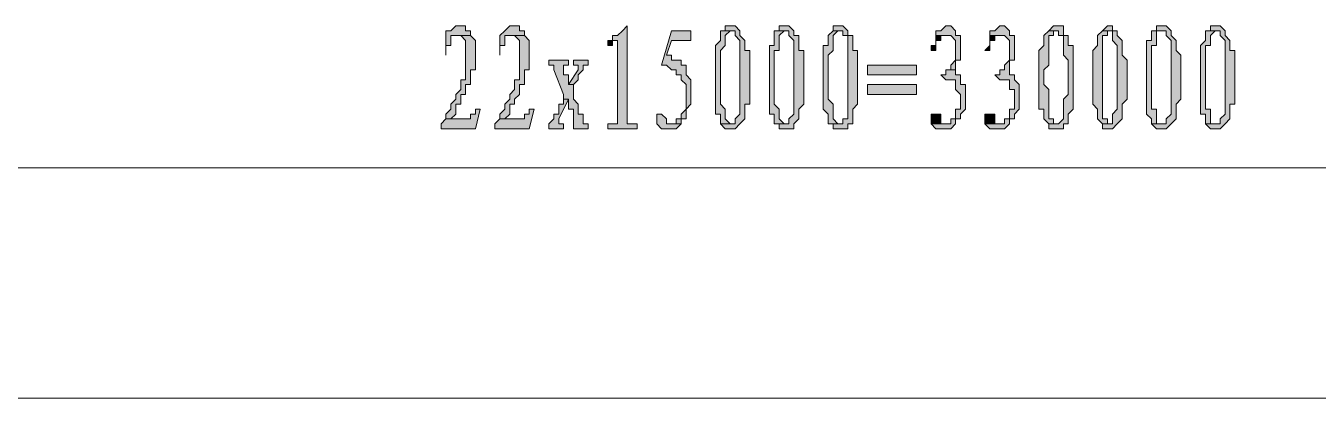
# Model space of a CAD drawing. Header units: millimetres. Extents: x 6 to 291, y 4 to 206.
# Drawn here: x 189.92 to 201.08, y 182.08 to 185.29 of the extents above; entities that cross this region are included whole.
import ezdxf

# ---------------------------------------------------------------- set-up
doc = ezdxf.new("R2010")
doc.units = ezdxf.units.MM
doc.layers.add('C00-00-00', color=7, linetype='Continuous')

msp = doc.modelspace()

# ---------------------------------------------------------------- hatches: boundary and pattern name
at = {"layer": 'C00-00-00'}
h = msp.add_hatch(color=256, dxfattribs=at)
h.dxf.hatch_style = 2
h.paths.add_polyline_path([(193.675, 185.293002), (193.632667, 185.293002), (193.590333, 185.250669), (193.548, 185.250669), (193.548, 185.208335), (193.548, 185.166002), (193.548, 185.039002), (193.548, 185.123669), (193.590333, 185.123669), (193.590333, 185.166002), (193.590333, 185.208335), (193.632667, 185.208335), (193.759667, 185.208335), (193.759667, 185.250669), (193.717333, 185.250669), (193.717333, 185.293002)])
h = msp.add_hatch(color=256, dxfattribs=at)
h.dxf.hatch_style = 2
h.paths.add_polyline_path([(194.140669, 185.293002), (194.098336, 185.293002), (194.056003, 185.250669), (194.013669, 185.208335), (194.013669, 185.166002), (194.013669, 185.039002), (194.013669, 185.123669), (194.056003, 185.123669), (194.056003, 185.166002), (194.056003, 185.208335), (194.098336, 185.208335), (194.225336, 185.208335), (194.225336, 185.250669), (194.183003, 185.250669), (194.183003, 185.293002)])
h = msp.add_hatch(color=256, dxfattribs=at)
h.dxf.hatch_style = 2
h.paths.add_polyline_path([(195.114334, 185.293002), (195.072001, 185.250669), (195.029667, 185.208335), (194.987334, 185.208335), (194.987334, 185.166002), (194.945001, 185.166002), (195.029667, 185.166002), (195.029667, 185.123669), (195.029667, 184.488669), (195.029667, 184.446335), (194.987334, 184.446335), (194.945001, 184.446335), (194.945001, 184.404002), (195.199001, 184.404002), (195.199001, 184.446335), (195.156667, 184.446335), (195.114334, 184.446335), (195.114334, 184.488669)])
h = msp.add_hatch(color=256, dxfattribs=at)
h.dxf.hatch_style = 2
h.paths.add_polyline_path([(195.664672, 185.25067), (195.495339, 185.25067), (195.410672, 184.954336), (195.453005, 184.954336), (195.495339, 184.912003), (195.537672, 184.912003), (195.537672, 184.86967), (195.580005, 184.86967), (195.580005, 184.827336), (195.622339, 184.785003), (195.622339, 184.573336), (195.580005, 184.531003), (195.580005, 184.48867), (195.537672, 184.48867), (195.537672, 184.446336), (195.453005, 184.446336), (195.580005, 184.446336), (195.580005, 184.48867), (195.622339, 184.48867), (195.622339, 184.531003), (195.622339, 184.573336), (195.664672, 184.61567), (195.664672, 184.827336), (195.622339, 184.86967), (195.622339, 184.912003), (195.622339, 184.954336), (195.580005, 184.954336), (195.580005, 184.99667), (195.537672, 184.99667), (195.495339, 184.99667), (195.495339, 185.039003), (195.453005, 185.039003), (195.495339, 185.166003), (195.664672, 185.166003)])
h = msp.add_hatch(color=256, dxfattribs=at)
h.dxf.hatch_style = 2
h.paths.add_polyline_path([(195.961004, 185.25067), (195.918671, 185.25067), (195.918671, 185.208336), (195.918671, 185.166003), (195.876337, 185.12367), (195.876337, 185.081336), (195.876337, 185.039003), (195.876337, 184.61567), (195.876337, 184.531003), (195.918671, 184.531003), (195.918671, 184.48867), (195.918671, 184.446336), (196.003337, 184.446336), (195.961004, 184.48867), (195.961004, 184.531003), (195.961004, 184.573336), (195.918671, 184.61567), (195.918671, 185.081336), (195.961004, 185.12367), (195.961004, 185.166003), (195.961004, 185.208336), (196.003337, 185.25067)])
h = msp.add_hatch(color=256, dxfattribs=at)
h.dxf.hatch_style = 2
h.paths.add_polyline_path([(196.00333, 185.293002), (195.960997, 185.293002), (195.960997, 185.250669), (196.00333, 185.250669), (196.045663, 185.250669), (196.045663, 185.208335), (196.087997, 185.166002), (196.087997, 185.123669), (196.087997, 185.081335), (196.087997, 184.869669), (196.087997, 184.827335), (196.087997, 184.615669), (196.087997, 184.573335), (196.087997, 184.531002), (196.045663, 184.488669), (196.045663, 184.446335), (196.00333, 184.446335), (195.918663, 184.446335), (195.960997, 184.404002), (196.045663, 184.404002), (196.087997, 184.446335), (196.13033, 184.488669), (196.13033, 184.531002), (196.13033, 184.615669), (196.172663, 184.615669), (196.172663, 185.081335), (196.13033, 185.081335), (196.13033, 185.123669), (196.13033, 185.166002), (196.087997, 185.208335), (196.087997, 185.250669), (196.045663, 185.293002)])
h = msp.add_hatch(color=256, dxfattribs=at)
h.dxf.hatch_style = 2
h.paths.add_polyline_path([(196.426673, 185.25067), (196.38434, 185.25067), (196.38434, 185.208336), (196.38434, 185.166003), (196.38434, 185.12367), (196.342006, 185.12367), (196.342006, 185.081336), (196.342006, 185.039003), (196.342006, 184.658003), (196.342006, 184.61567), (196.342006, 184.531003), (196.38434, 184.531003), (196.38434, 184.48867), (196.38434, 184.446336), (196.426673, 184.446336), (196.469006, 184.446336), (196.426673, 184.48867), (196.426673, 184.531003), (196.426673, 184.573336), (196.38434, 184.61567), (196.38434, 185.081336), (196.426673, 185.081336), (196.426673, 185.166003), (196.426673, 185.208336), (196.469006, 185.25067)])
h = msp.add_hatch(color=256, dxfattribs=at)
h.dxf.hatch_style = 2
h.paths.add_polyline_path([(196.468999, 185.293002), (196.426666, 185.293002), (196.426666, 185.250669), (196.468999, 185.250669), (196.511333, 185.250669), (196.511333, 185.208335), (196.553666, 185.166002), (196.553666, 185.123669), (196.553666, 185.081335), (196.553666, 184.869669), (196.553666, 184.827335), (196.553666, 184.573335), (196.553666, 184.531002), (196.511333, 184.488669), (196.511333, 184.446335), (196.468999, 184.446335), (196.426666, 184.446335), (196.426666, 184.404002), (196.468999, 184.404002), (196.511333, 184.404002), (196.553666, 184.404002), (196.553666, 184.446335), (196.595999, 184.488669), (196.595999, 184.531002), (196.595999, 184.573335), (196.638333, 184.615669), (196.638333, 184.785002), (196.638333, 184.827335), (196.638333, 184.869669), (196.638333, 184.912002), (196.638333, 185.081335), (196.595999, 185.081335), (196.595999, 185.123669), (196.595999, 185.166002), (196.595999, 185.208335), (196.553666, 185.208335), (196.553666, 185.250669), (196.511333, 185.293002)])
h = msp.add_hatch(color=256, dxfattribs=at)
h.dxf.hatch_style = 2
h.paths.add_polyline_path([(196.892326, 185.25067), (196.849993, 185.208336), (196.849993, 185.166003), (196.849993, 185.12367), (196.80766, 185.12367), (196.80766, 185.039003), (196.80766, 184.658003), (196.80766, 184.61567), (196.80766, 184.573336), (196.849993, 184.531003), (196.849993, 184.48867), (196.849993, 184.446336), (196.892326, 184.446336), (196.93466, 184.446336), (196.892326, 184.48867), (196.892326, 184.531003), (196.892326, 184.61567), (196.849993, 184.658003), (196.849993, 185.039003), (196.892326, 185.081336), (196.892326, 185.166003), (196.892326, 185.208336), (196.93466, 185.25067)])
h = msp.add_hatch(color=256, dxfattribs=at)
h.dxf.hatch_style = 2
h.paths.add_polyline_path([(196.934669, 185.293002), (196.892335, 185.293002), (196.892335, 185.250669), (196.934669, 185.250669), (196.977002, 185.250669), (196.977002, 185.208335), (197.019335, 185.208335), (197.019335, 185.123669), (197.019335, 184.869669), (197.019335, 184.827335), (197.019335, 184.573335), (197.019335, 184.488669), (196.977002, 184.488669), (196.977002, 184.446335), (196.934669, 184.446335), (196.892335, 184.446335), (196.892335, 184.404002), (196.934669, 184.404002), (196.977002, 184.404002), (197.019335, 184.404002), (197.019335, 184.446335), (197.061669, 184.446335), (197.061669, 184.488669), (197.061669, 184.531002), (197.061669, 184.573335), (197.104002, 184.615669), (197.104002, 184.742669), (197.104002, 184.912002), (197.104002, 185.081335), (197.061669, 185.081335), (197.061669, 185.166002), (197.061669, 185.208335), (197.019335, 185.208335), (197.019335, 185.250669), (196.977002, 185.293002)])
h = msp.add_hatch(color=256, dxfattribs=at)
h.dxf.hatch_style = 2
h.paths.add_polyline_path([(197.866007, 185.293002), (197.823674, 185.250669), (197.78134, 185.250669), (197.78134, 185.208335), (197.866007, 185.208335), (197.90834, 185.208335), (197.950674, 185.166002), (197.950674, 185.081335), (197.950674, 185.039002), (197.950674, 184.996669), (197.90834, 184.954335), (197.90834, 184.912002), (197.866007, 184.912002), (197.866007, 184.869669), (197.823674, 184.869669), (197.866007, 184.827335), (197.90834, 184.827335), (197.950674, 184.827335), (197.950674, 184.785002), (197.950674, 184.742669), (197.993007, 184.700335), (197.993007, 184.573335), (197.950674, 184.573335), (197.950674, 184.531002), (197.950674, 184.488669), (197.90834, 184.488669), (197.90834, 184.446335), (197.823674, 184.446335), (197.739007, 184.446335), (197.78134, 184.404002), (197.866007, 184.404002), (197.90834, 184.404002), (197.950674, 184.446335), (197.950674, 184.488669), (197.993007, 184.488669), (197.993007, 184.531002), (198.03534, 184.573335), (198.03534, 184.785002), (197.993007, 184.785002), (197.993007, 184.827335), (197.993007, 184.869669), (197.950674, 184.869669), (197.950674, 184.912002), (197.90834, 184.912002), (197.950674, 184.912002), (197.950674, 184.954335), (197.950674, 184.996669), (197.993007, 184.996669), (197.993007, 185.039002), (197.993007, 185.081335), (197.993007, 185.166002), (197.993007, 185.208335), (197.950674, 185.208335), (197.950674, 185.250669), (197.90834, 185.293002)])
h = msp.add_hatch(color=256, dxfattribs=at)
h.dxf.hatch_style = 2
h.paths.add_polyline_path([(198.33166, 185.293002), (198.289327, 185.250669), (198.246994, 185.250669), (198.246994, 185.208335), (198.33166, 185.208335), (198.373994, 185.208335), (198.416327, 185.166002), (198.416327, 185.123669), (198.416327, 185.081335), (198.416327, 185.039002), (198.416327, 184.996669), (198.373994, 184.954335), (198.373994, 184.912002), (198.33166, 184.912002), (198.33166, 184.869669), (198.289327, 184.869669), (198.33166, 184.827335), (198.373994, 184.827335), (198.416327, 184.827335), (198.416327, 184.785002), (198.416327, 184.742669), (198.45866, 184.742669), (198.45866, 184.573335), (198.416327, 184.573335), (198.416327, 184.531002), (198.416327, 184.488669), (198.373994, 184.488669), (198.373994, 184.446335), (198.289327, 184.446335), (198.20466, 184.446335), (198.246994, 184.404002), (198.33166, 184.404002), (198.373994, 184.404002), (198.416327, 184.446335), (198.416327, 184.488669), (198.45866, 184.488669), (198.45866, 184.531002), (198.500994, 184.573335), (198.500994, 184.785002), (198.45866, 184.827335), (198.45866, 184.869669), (198.416327, 184.869669), (198.416327, 184.912002), (198.416327, 184.954335), (198.416327, 184.996669), (198.45866, 184.996669), (198.45866, 185.039002), (198.45866, 185.166002), (198.45866, 185.208335), (198.416327, 185.208335), (198.416327, 185.250669), (198.373994, 185.293002)])
h = msp.add_hatch(color=256, dxfattribs=at)
h.dxf.hatch_style = 2
h.paths.add_polyline_path([(198.755003, 185.25067), (198.71267, 185.208336), (198.71267, 185.166003), (198.71267, 185.12367), (198.670337, 185.081336), (198.670337, 184.954336), (198.670337, 184.74267), (198.670337, 184.61567), (198.670337, 184.573336), (198.71267, 184.573336), (198.71267, 184.531003), (198.71267, 184.48867), (198.755003, 184.446336), (198.797337, 184.446336), (198.797337, 184.48867), (198.755003, 184.48867), (198.755003, 184.531003), (198.755003, 184.573336), (198.755003, 184.74267), (198.71267, 184.785003), (198.71267, 184.912003), (198.755003, 184.954336), (198.755003, 185.12367), (198.755003, 185.166003), (198.755003, 185.208336), (198.797337, 185.208336), (198.797337, 185.25067), (198.83967, 185.25067)])
h = msp.add_hatch(color=256, dxfattribs=at)
h.dxf.hatch_style = 2
h.paths.add_polyline_path([(198.839672, 185.293002), (198.797339, 185.293002), (198.755005, 185.250669), (198.839672, 185.250669), (198.839672, 185.208335), (198.882005, 185.208335), (198.882005, 185.166002), (198.882005, 185.123669), (198.882005, 185.039002), (198.924339, 184.996669), (198.924339, 184.869669), (198.924339, 184.827335), (198.924339, 184.700335), (198.882005, 184.658002), (198.882005, 184.573335), (198.882005, 184.531002), (198.882005, 184.488669), (198.839672, 184.446335), (198.755005, 184.446335), (198.755005, 184.404002), (198.797339, 184.404002), (198.839672, 184.404002), (198.882005, 184.404002), (198.882005, 184.446335), (198.924339, 184.446335), (198.924339, 184.488669), (198.924339, 184.531002), (198.966672, 184.573335), (198.966672, 184.658002), (198.966672, 184.996669), (198.966672, 185.039002), (198.966672, 185.123669), (198.924339, 185.123669), (198.924339, 185.166002), (198.924339, 185.208335), (198.882005, 185.208335), (198.882005, 185.250669), (198.882005, 185.293002)])
h = msp.add_hatch(color=256, dxfattribs=at)
h.dxf.hatch_style = 2
h.paths.add_polyline_path([(199.220672, 185.25067), (199.178339, 185.208336), (199.178339, 185.166003), (199.178339, 185.12367), (199.136006, 185.081336), (199.136006, 184.912003), (199.136006, 184.86967), (199.136006, 184.785003), (199.136006, 184.74267), (199.136006, 184.61567), (199.178339, 184.573336), (199.178339, 184.531003), (199.178339, 184.48867), (199.220672, 184.446336), (199.263006, 184.446336), (199.263006, 184.48867), (199.220672, 184.48867), (199.220672, 184.573336), (199.220672, 185.12367), (199.220672, 185.208336), (199.263006, 185.208336), (199.263006, 185.25067)])
h = msp.add_hatch(color=256, dxfattribs=at)
h.dxf.hatch_style = 2
h.paths.add_polyline_path([(199.262999, 185.293002), (199.220665, 185.250669), (199.262999, 185.250669), (199.305332, 185.250669), (199.305332, 185.208335), (199.305332, 185.166002), (199.347665, 185.123669), (199.347665, 185.081335), (199.347665, 185.039002), (199.347665, 184.869669), (199.347665, 184.827335), (199.347665, 184.658002), (199.347665, 184.615669), (199.347665, 184.573335), (199.305332, 184.531002), (199.305332, 184.488669), (199.305332, 184.446335), (199.262999, 184.446335), (199.220665, 184.446335), (199.220665, 184.404002), (199.262999, 184.404002), (199.305332, 184.404002), (199.347665, 184.446335), (199.389999, 184.488669), (199.389999, 184.531002), (199.389999, 184.573335), (199.389999, 184.615669), (199.432332, 184.658002), (199.432332, 184.996669), (199.389999, 185.039002), (199.389999, 185.123669), (199.389999, 185.166002), (199.347665, 185.208335), (199.347665, 185.250669), (199.305332, 185.250669), (199.305332, 185.293002)])
h = msp.add_hatch(color=256, dxfattribs=at)
h.dxf.hatch_style = 2
h.paths.add_polyline_path([(199.686326, 185.25067), (199.643992, 185.25067), (199.643992, 185.208336), (199.643992, 185.166003), (199.601659, 185.166003), (199.601659, 185.081336), (199.601659, 184.61567), (199.601659, 184.573336), (199.601659, 184.531003), (199.643992, 184.48867), (199.643992, 184.446336), (199.728659, 184.446336), (199.686326, 184.446336), (199.686326, 184.48867), (199.686326, 184.573336), (199.643992, 184.573336), (199.643992, 185.12367), (199.686326, 185.12367), (199.686326, 185.208336), (199.686326, 185.25067), (199.728659, 185.25067)])
h = msp.add_hatch(color=256, dxfattribs=at)
h.dxf.hatch_style = 2
h.paths.add_polyline_path([(199.728668, 185.293002), (199.686335, 185.293002), (199.686335, 185.250669), (199.728668, 185.250669), (199.771001, 185.250669), (199.771001, 185.208335), (199.813335, 185.166002), (199.813335, 185.081335), (199.813335, 184.869669), (199.813335, 184.827335), (199.813335, 184.615669), (199.813335, 184.531002), (199.771001, 184.488669), (199.771001, 184.446335), (199.728668, 184.446335), (199.644001, 184.446335), (199.686335, 184.404002), (199.771001, 184.404002), (199.813335, 184.446335), (199.855668, 184.488669), (199.855668, 184.531002), (199.855668, 184.573335), (199.855668, 184.615669), (199.898001, 184.658002), (199.898001, 185.039002), (199.855668, 185.081335), (199.855668, 185.123669), (199.855668, 185.166002), (199.813335, 185.208335), (199.813335, 185.250669), (199.771001, 185.293002)])
h = msp.add_hatch(color=256, dxfattribs=at)
h.dxf.hatch_style = 2
h.paths.add_polyline_path([(200.151995, 185.25067), (200.109661, 185.25067), (200.109661, 185.208336), (200.109661, 185.166003), (200.067328, 185.12367), (200.067328, 185.081336), (200.067328, 184.61567), (200.067328, 184.531003), (200.109661, 184.531003), (200.109661, 184.48867), (200.109661, 184.446336), (200.194328, 184.446336), (200.151995, 184.446336), (200.151995, 184.48867), (200.151995, 184.531003), (200.151995, 184.573336), (200.109661, 184.573336), (200.109661, 185.12367), (200.151995, 185.12367), (200.151995, 185.166003), (200.151995, 185.208336), (200.194328, 185.25067)])
h = msp.add_hatch(color=256, dxfattribs=at)
h.dxf.hatch_style = 2
h.paths.add_polyline_path([(200.194337, 185.293002), (200.152004, 185.293002), (200.152004, 185.250669), (200.194337, 185.250669), (200.236671, 185.250669), (200.236671, 185.208335), (200.279004, 185.166002), (200.279004, 185.081335), (200.279004, 184.869669), (200.279004, 184.827335), (200.279004, 184.615669), (200.279004, 184.531002), (200.236671, 184.488669), (200.236671, 184.446335), (200.194337, 184.446335), (200.109671, 184.446335), (200.152004, 184.404002), (200.236671, 184.404002), (200.279004, 184.446335), (200.321337, 184.488669), (200.321337, 184.531002), (200.321337, 184.615669), (200.363671, 184.615669), (200.363671, 185.081335), (200.321337, 185.081335), (200.321337, 185.123669), (200.321337, 185.166002), (200.279004, 185.208335), (200.279004, 185.250669), (200.236671, 185.293002)])
h = msp.add_hatch(color=256, dxfattribs=at)
h.dxf.hatch_style = 2
h.paths.add_polyline_path([(193.759669, 185.208335), (193.632669, 185.208335), (193.675002, 185.208335), (193.717335, 185.166002), (193.717335, 185.123669), (193.717335, 184.912002), (193.717335, 184.827335), (193.675002, 184.827335), (193.675002, 184.785002), (193.675002, 184.742669), (193.632669, 184.700335), (193.632669, 184.658002), (193.590335, 184.615669), (193.590335, 184.573335), (193.548002, 184.531002), (193.548002, 184.488669), (193.590335, 184.488669), (193.632669, 184.531002), (193.632669, 184.573335), (193.632669, 184.615669), (193.675002, 184.615669), (193.675002, 184.658002), (193.675002, 184.700335), (193.717335, 184.700335), (193.717335, 184.742669), (193.717335, 184.785002), (193.759669, 184.785002), (193.759669, 184.827335), (193.759669, 184.869669), (193.759669, 184.912002), (193.802002, 184.912002), (193.802002, 185.166002)])
h = msp.add_hatch(color=256, dxfattribs=at)
h.dxf.hatch_style = 2
h.paths.add_polyline_path([(194.225338, 185.208335), (194.098338, 185.208335), (194.140671, 185.208335), (194.183004, 185.166002), (194.183004, 185.123669), (194.183004, 184.912002), (194.183004, 184.827335), (194.140671, 184.827335), (194.140671, 184.785002), (194.140671, 184.742669), (194.098338, 184.700335), (194.098338, 184.658002), (194.056004, 184.615669), (194.056004, 184.573335), (194.013671, 184.531002), (194.013671, 184.488669), (194.056004, 184.488669), (194.098338, 184.531002), (194.098338, 184.573335), (194.098338, 184.615669), (194.140671, 184.615669), (194.140671, 184.658002), (194.183004, 184.700335), (194.183004, 184.742669), (194.183004, 184.785002), (194.225338, 184.785002), (194.225338, 184.827335), (194.225338, 184.869669), (194.225338, 184.912002), (194.267671, 184.912002), (194.267671, 185.166002)])
h = msp.add_hatch(color=256, dxfattribs=at)
h.dxf.hatch_style = 2
h.paths.add_polyline_path([(194.944997, 185.166003), (194.944997, 185.12367), (194.98733, 185.12367), (194.98733, 185.166003), (195.029663, 185.166003)])
h = msp.add_hatch(color=256, dxfattribs=at)
h.dxf.hatch_style = 2
h.paths.add_polyline_path([(197.781339, 185.208335), (197.781339, 185.123669), (197.739005, 185.123669), (197.739005, 185.081335), (197.781339, 185.081335), (197.781339, 185.123669), (197.781339, 185.166002), (197.823672, 185.166002), (197.823672, 185.208335), (197.866005, 185.208335)])
h = msp.add_hatch(color=256, dxfattribs=at)
h.dxf.hatch_style = 2
h.paths.add_polyline_path([(198.247008, 185.208335), (198.247008, 185.123669), (198.204674, 185.081335), (198.247008, 185.081335), (198.247008, 185.123669), (198.247008, 185.166002), (198.289341, 185.166002), (198.289341, 185.208335), (198.331674, 185.208335)])
h = msp.add_hatch(color=256, dxfattribs=at)
h.dxf.hatch_style = 2
h.paths.add_polyline_path([(194.606339, 184.99667), (194.437005, 184.99667), (194.437005, 184.954336), (194.479339, 184.954336), (194.479339, 184.912003), (194.564005, 184.700336), (194.564005, 184.658003), (194.606339, 184.658003), (194.606339, 184.61567), (194.606339, 184.573336), (194.648672, 184.573336), (194.648672, 184.531003), (194.648672, 184.48867), (194.648672, 184.446336), (194.648672, 184.404003), (194.775672, 184.404003), (194.775672, 184.446336), (194.733339, 184.446336), (194.733339, 184.48867), (194.733339, 184.531003), (194.691005, 184.531003), (194.691005, 184.573336), (194.691005, 184.61567), (194.648672, 184.658003), (194.648672, 184.700336), (194.648672, 184.74267), (194.648672, 184.785003), (194.606339, 184.785003), (194.606339, 184.827336), (194.606339, 184.86967), (194.564005, 184.86967), (194.564005, 184.912003), (194.564005, 184.954336), (194.606339, 184.954336)])
h = msp.add_hatch(color=256, dxfattribs=at)
h.dxf.hatch_style = 2
h.paths.add_polyline_path([(194.77566, 184.99667), (194.64866, 184.99667), (194.64866, 184.954336), (194.690993, 184.954336), (194.690993, 184.912003), (194.606326, 184.785003), (194.64866, 184.785003), (194.690993, 184.827336), (194.690993, 184.86967), (194.733326, 184.912003), (194.733326, 184.954336), (194.77566, 184.954336)])
h = msp.add_hatch(color=256, dxfattribs=at)
h.dxf.hatch_style = 2
h.paths.add_polyline_path([(197.612001, 184.869669), (197.612001, 184.954336), (197.188674, 184.954336), (197.188674, 184.869669)])
h = msp.add_hatch(color=256, dxfattribs=at)
h.dxf.hatch_style = 2
h.paths.add_polyline_path([(197.612001, 184.700336), (197.612001, 184.785002), (197.188674, 184.785002), (197.188674, 184.700336)])
h = msp.add_hatch(color=256, dxfattribs=at)
h.dxf.hatch_style = 2
h.paths.add_polyline_path([(193.844337, 184.573335), (193.802004, 184.573335), (193.802004, 184.531001), (193.759671, 184.531001), (193.759671, 184.488668), (193.590337, 184.488668), (193.548004, 184.488668), (193.505671, 184.446335), (193.505671, 184.404001), (193.802004, 184.404001)])
h = msp.add_hatch(color=256, dxfattribs=at)
h.dxf.hatch_style = 2
h.paths.add_polyline_path([(194.310006, 184.573335), (194.267673, 184.573335), (194.267673, 184.531001), (194.22534, 184.531001), (194.22534, 184.488668), (194.056006, 184.488668), (194.013673, 184.488668), (193.97134, 184.446335), (193.97134, 184.404001), (194.267673, 184.404001)])
h = msp.add_hatch(color=256, dxfattribs=at)
h.dxf.hatch_style = 2
h.paths.add_polyline_path([(194.563996, 184.658004), (194.563996, 184.61567), (194.521663, 184.61567), (194.521663, 184.573337), (194.521663, 184.531004), (194.479329, 184.531004), (194.479329, 184.48867), (194.436996, 184.446337), (194.436996, 184.404004), (194.563996, 184.404004), (194.563996, 184.446337), (194.521663, 184.446337), (194.521663, 184.48867), (194.606329, 184.658004)])
h = msp.add_hatch(color=256, dxfattribs=at)
h.dxf.hatch_style = 2
h.paths.add_polyline_path([(195.410666, 184.531002), (195.368333, 184.531002), (195.368333, 184.488669), (195.368333, 184.446336), (195.410666, 184.404002), (195.495333, 184.404002), (195.537666, 184.404002), (195.579999, 184.446336), (195.452999, 184.446336), (195.452999, 184.488669)])
h = msp.add_hatch(color=256, dxfattribs=at)
h.dxf.hatch_style = 2
h.paths.add_polyline_path([(197.781339, 184.531002), (197.739005, 184.531002), (197.739005, 184.488669), (197.739005, 184.446336), (197.823672, 184.446336), (197.823672, 184.488669), (197.823672, 184.531002)])
h = msp.add_hatch(color=256, dxfattribs=at)
h.dxf.hatch_style = 2
h.paths.add_polyline_path([(198.247008, 184.531002), (198.204674, 184.531002), (198.204674, 184.446336), (198.289341, 184.446336), (198.289341, 184.488669), (198.289341, 184.531002)])

# ---------------------------------------------------------------- linework, layer by layer
at = {"layer": 'C00-00-00', "lineweight": 13}
for points in [[(193.675, 185.293002), (193.632667, 185.293002), (193.590333, 185.250669), (193.548, 185.250669), (193.548, 185.208335), (193.548, 185.166002), (193.548, 185.039002), (193.548, 185.123669), (193.590333, 185.123669), (193.590333, 185.166002), (193.590333, 185.208335), (193.632667, 185.208335), (193.759667, 185.208335), (193.759667, 185.250669), (193.717333, 185.250669), (193.717333, 185.293002)], [(194.140669, 185.293002), (194.098336, 185.293002), (194.056003, 185.250669), (194.013669, 185.208335), (194.013669, 185.166002), (194.013669, 185.039002), (194.013669, 185.123669), (194.056003, 185.123669), (194.056003, 185.166002), (194.056003, 185.208335), (194.098336, 185.208335), (194.225336, 185.208335), (194.225336, 185.250669), (194.183003, 185.250669), (194.183003, 185.293002)], [(195.114334, 185.293002), (195.072001, 185.250669), (195.029667, 185.208335), (194.987334, 185.208335), (194.987334, 185.166002), (194.945001, 185.166002), (195.029667, 185.166002), (195.029667, 185.123669), (195.029667, 184.488669), (195.029667, 184.446335), (194.987334, 184.446335), (194.945001, 184.446335), (194.945001, 184.404002), (195.199001, 184.404002), (195.199001, 184.446335), (195.156667, 184.446335), (195.114334, 184.446335), (195.114334, 184.488669)], [(195.664672, 185.25067), (195.495339, 185.25067), (195.410672, 184.954336), (195.453005, 184.954336), (195.495339, 184.912003), (195.537672, 184.912003), (195.537672, 184.86967), (195.580005, 184.86967), (195.580005, 184.827336), (195.622339, 184.785003), (195.622339, 184.573336), (195.580005, 184.531003), (195.580005, 184.48867), (195.537672, 184.48867), (195.537672, 184.446336), (195.453005, 184.446336), (195.580005, 184.446336), (195.580005, 184.48867), (195.622339, 184.48867), (195.622339, 184.531003), (195.622339, 184.573336), (195.664672, 184.61567), (195.664672, 184.827336), (195.622339, 184.86967), (195.622339, 184.912003), (195.622339, 184.954336), (195.580005, 184.954336), (195.580005, 184.99667), (195.537672, 184.99667), (195.495339, 184.99667), (195.495339, 185.039003), (195.453005, 185.039003), (195.495339, 185.166003), (195.664672, 185.166003)], [(195.961004, 185.25067), (195.918671, 185.25067), (195.918671, 185.208336), (195.918671, 185.166003), (195.876337, 185.12367), (195.876337, 185.081336), (195.876337, 185.039003), (195.876337, 184.61567), (195.876337, 184.531003), (195.918671, 184.531003), (195.918671, 184.48867), (195.918671, 184.446336), (196.003337, 184.446336), (195.961004, 184.48867), (195.961004, 184.531003), (195.961004, 184.573336), (195.918671, 184.61567), (195.918671, 185.081336), (195.961004, 185.12367), (195.961004, 185.166003), (195.961004, 185.208336), (196.003337, 185.25067)], [(196.00333, 185.293002), (195.960997, 185.293002), (195.960997, 185.250669), (196.00333, 185.250669), (196.045663, 185.250669), (196.045663, 185.208335), (196.087997, 185.166002), (196.087997, 185.123669), (196.087997, 185.081335), (196.087997, 184.869669), (196.087997, 184.827335), (196.087997, 184.615669), (196.087997, 184.573335), (196.087997, 184.531002), (196.045663, 184.488669), (196.045663, 184.446335), (196.00333, 184.446335), (195.918663, 184.446335), (195.960997, 184.404002), (196.045663, 184.404002), (196.087997, 184.446335), (196.13033, 184.488669), (196.13033, 184.531002), (196.13033, 184.615669), (196.172663, 184.615669), (196.172663, 185.081335), (196.13033, 185.081335), (196.13033, 185.123669), (196.13033, 185.166002), (196.087997, 185.208335), (196.087997, 185.250669), (196.045663, 185.293002)], [(196.426673, 185.25067), (196.38434, 185.25067), (196.38434, 185.208336), (196.38434, 185.166003), (196.38434, 185.12367), (196.342006, 185.12367), (196.342006, 185.081336), (196.342006, 185.039003), (196.342006, 184.658003), (196.342006, 184.61567), (196.342006, 184.531003), (196.38434, 184.531003), (196.38434, 184.48867), (196.38434, 184.446336), (196.426673, 184.446336), (196.469006, 184.446336), (196.426673, 184.48867), (196.426673, 184.531003), (196.426673, 184.573336), (196.38434, 184.61567), (196.38434, 185.081336), (196.426673, 185.081336), (196.426673, 185.166003), (196.426673, 185.208336), (196.469006, 185.25067)], [(196.468999, 185.293002), (196.426666, 185.293002), (196.426666, 185.250669), (196.468999, 185.250669), (196.511333, 185.250669), (196.511333, 185.208335), (196.553666, 185.166002), (196.553666, 185.123669), (196.553666, 185.081335), (196.553666, 184.869669), (196.553666, 184.827335), (196.553666, 184.573335), (196.553666, 184.531002), (196.511333, 184.488669), (196.511333, 184.446335), (196.468999, 184.446335), (196.426666, 184.446335), (196.426666, 184.404002), (196.468999, 184.404002), (196.511333, 184.404002), (196.553666, 184.404002), (196.553666, 184.446335), (196.595999, 184.488669), (196.595999, 184.531002), (196.595999, 184.573335), (196.638333, 184.615669), (196.638333, 184.785002), (196.638333, 184.827335), (196.638333, 184.869669), (196.638333, 184.912002), (196.638333, 185.081335), (196.595999, 185.081335), (196.595999, 185.123669), (196.595999, 185.166002), (196.595999, 185.208335), (196.553666, 185.208335), (196.553666, 185.250669), (196.511333, 185.293002)], [(196.892326, 185.25067), (196.849993, 185.208336), (196.849993, 185.166003), (196.849993, 185.12367), (196.80766, 185.12367), (196.80766, 185.039003), (196.80766, 184.658003), (196.80766, 184.61567), (196.80766, 184.573336), (196.849993, 184.531003), (196.849993, 184.48867), (196.849993, 184.446336), (196.892326, 184.446336), (196.93466, 184.446336), (196.892326, 184.48867), (196.892326, 184.531003), (196.892326, 184.61567), (196.849993, 184.658003), (196.849993, 185.039003), (196.892326, 185.081336), (196.892326, 185.166003), (196.892326, 185.208336), (196.93466, 185.25067)], [(196.934669, 185.293002), (196.892335, 185.293002), (196.892335, 185.250669), (196.934669, 185.250669), (196.977002, 185.250669), (196.977002, 185.208335), (197.019335, 185.208335), (197.019335, 185.123669), (197.019335, 184.869669), (197.019335, 184.827335), (197.019335, 184.573335), (197.019335, 184.488669), (196.977002, 184.488669), (196.977002, 184.446335), (196.934669, 184.446335), (196.892335, 184.446335), (196.892335, 184.404002), (196.934669, 184.404002), (196.977002, 184.404002), (197.019335, 184.404002), (197.019335, 184.446335), (197.061669, 184.446335), (197.061669, 184.488669), (197.061669, 184.531002), (197.061669, 184.573335), (197.104002, 184.615669), (197.104002, 184.742669), (197.104002, 184.912002), (197.104002, 185.081335), (197.061669, 185.081335), (197.061669, 185.166002), (197.061669, 185.208335), (197.019335, 185.208335), (197.019335, 185.250669), (196.977002, 185.293002)], [(197.866007, 185.293002), (197.823674, 185.250669), (197.78134, 185.250669), (197.78134, 185.208335), (197.866007, 185.208335), (197.90834, 185.208335), (197.950674, 185.166002), (197.950674, 185.081335), (197.950674, 185.039002), (197.950674, 184.996669), (197.90834, 184.954335), (197.90834, 184.912002), (197.866007, 184.912002), (197.866007, 184.869669), (197.823674, 184.869669), (197.866007, 184.827335), (197.90834, 184.827335), (197.950674, 184.827335), (197.950674, 184.785002), (197.950674, 184.742669), (197.993007, 184.700335), (197.993007, 184.573335), (197.950674, 184.573335), (197.950674, 184.531002), (197.950674, 184.488669), (197.90834, 184.488669), (197.90834, 184.446335), (197.823674, 184.446335), (197.739007, 184.446335), (197.78134, 184.404002), (197.866007, 184.404002), (197.90834, 184.404002), (197.950674, 184.446335), (197.950674, 184.488669), (197.993007, 184.488669), (197.993007, 184.531002), (198.03534, 184.573335), (198.03534, 184.785002), (197.993007, 184.785002), (197.993007, 184.827335), (197.993007, 184.869669), (197.950674, 184.869669), (197.950674, 184.912002), (197.90834, 184.912002), (197.950674, 184.912002), (197.950674, 184.954335), (197.950674, 184.996669), (197.993007, 184.996669), (197.993007, 185.039002), (197.993007, 185.081335), (197.993007, 185.166002), (197.993007, 185.208335), (197.950674, 185.208335), (197.950674, 185.250669), (197.90834, 185.293002)], [(198.33166, 185.293002), (198.289327, 185.250669), (198.246994, 185.250669), (198.246994, 185.208335), (198.33166, 185.208335), (198.373994, 185.208335), (198.416327, 185.166002), (198.416327, 185.123669), (198.416327, 185.081335), (198.416327, 185.039002), (198.416327, 184.996669), (198.373994, 184.954335), (198.373994, 184.912002), (198.33166, 184.912002), (198.33166, 184.869669), (198.289327, 184.869669), (198.33166, 184.827335), (198.373994, 184.827335), (198.416327, 184.827335), (198.416327, 184.785002), (198.416327, 184.742669), (198.45866, 184.742669), (198.45866, 184.573335), (198.416327, 184.573335), (198.416327, 184.531002), (198.416327, 184.488669), (198.373994, 184.488669), (198.373994, 184.446335), (198.289327, 184.446335), (198.20466, 184.446335), (198.246994, 184.404002), (198.33166, 184.404002), (198.373994, 184.404002), (198.416327, 184.446335), (198.416327, 184.488669), (198.45866, 184.488669), (198.45866, 184.531002), (198.500994, 184.573335), (198.500994, 184.785002), (198.45866, 184.827335), (198.45866, 184.869669), (198.416327, 184.869669), (198.416327, 184.912002), (198.416327, 184.954335), (198.416327, 184.996669), (198.45866, 184.996669), (198.45866, 185.039002), (198.45866, 185.166002), (198.45866, 185.208335), (198.416327, 185.208335), (198.416327, 185.250669), (198.373994, 185.293002)], [(198.755003, 185.25067), (198.71267, 185.208336), (198.71267, 185.166003), (198.71267, 185.12367), (198.670337, 185.081336), (198.670337, 184.954336), (198.670337, 184.74267), (198.670337, 184.61567), (198.670337, 184.573336), (198.71267, 184.573336), (198.71267, 184.531003), (198.71267, 184.48867), (198.755003, 184.446336), (198.797337, 184.446336), (198.797337, 184.48867), (198.755003, 184.48867), (198.755003, 184.531003), (198.755003, 184.573336), (198.755003, 184.74267), (198.71267, 184.785003), (198.71267, 184.912003), (198.755003, 184.954336), (198.755003, 185.12367), (198.755003, 185.166003), (198.755003, 185.208336), (198.797337, 185.208336), (198.797337, 185.25067), (198.83967, 185.25067)], [(198.839672, 185.293002), (198.797339, 185.293002), (198.755005, 185.250669), (198.839672, 185.250669), (198.839672, 185.208335), (198.882005, 185.208335), (198.882005, 185.166002), (198.882005, 185.123669), (198.882005, 185.039002), (198.924339, 184.996669), (198.924339, 184.869669), (198.924339, 184.827335), (198.924339, 184.700335), (198.882005, 184.658002), (198.882005, 184.573335), (198.882005, 184.531002), (198.882005, 184.488669), (198.839672, 184.446335), (198.755005, 184.446335), (198.755005, 184.404002), (198.797339, 184.404002), (198.839672, 184.404002), (198.882005, 184.404002), (198.882005, 184.446335), (198.924339, 184.446335), (198.924339, 184.488669), (198.924339, 184.531002), (198.966672, 184.573335), (198.966672, 184.658002), (198.966672, 184.996669), (198.966672, 185.039002), (198.966672, 185.123669), (198.924339, 185.123669), (198.924339, 185.166002), (198.924339, 185.208335), (198.882005, 185.208335), (198.882005, 185.250669), (198.882005, 185.293002)], [(199.220672, 185.25067), (199.178339, 185.208336), (199.178339, 185.166003), (199.178339, 185.12367), (199.136006, 185.081336), (199.136006, 184.912003), (199.136006, 184.86967), (199.136006, 184.785003), (199.136006, 184.74267), (199.136006, 184.61567), (199.178339, 184.573336), (199.178339, 184.531003), (199.178339, 184.48867), (199.220672, 184.446336), (199.263006, 184.446336), (199.263006, 184.48867), (199.220672, 184.48867), (199.220672, 184.573336), (199.220672, 185.12367), (199.220672, 185.208336), (199.263006, 185.208336), (199.263006, 185.25067)], [(199.262999, 185.293002), (199.220665, 185.250669), (199.262999, 185.250669), (199.305332, 185.250669), (199.305332, 185.208335), (199.305332, 185.166002), (199.347665, 185.123669), (199.347665, 185.081335), (199.347665, 185.039002), (199.347665, 184.869669), (199.347665, 184.827335), (199.347665, 184.658002), (199.347665, 184.615669), (199.347665, 184.573335), (199.305332, 184.531002), (199.305332, 184.488669), (199.305332, 184.446335), (199.262999, 184.446335), (199.220665, 184.446335), (199.220665, 184.404002), (199.262999, 184.404002), (199.305332, 184.404002), (199.347665, 184.446335), (199.389999, 184.488669), (199.389999, 184.531002), (199.389999, 184.573335), (199.389999, 184.615669), (199.432332, 184.658002), (199.432332, 184.996669), (199.389999, 185.039002), (199.389999, 185.123669), (199.389999, 185.166002), (199.347665, 185.208335), (199.347665, 185.250669), (199.305332, 185.250669), (199.305332, 185.293002)], [(199.686326, 185.25067), (199.643992, 185.25067), (199.643992, 185.208336), (199.643992, 185.166003), (199.601659, 185.166003), (199.601659, 185.081336), (199.601659, 184.61567), (199.601659, 184.573336), (199.601659, 184.531003), (199.643992, 184.48867), (199.643992, 184.446336), (199.728659, 184.446336), (199.686326, 184.446336), (199.686326, 184.48867), (199.686326, 184.573336), (199.643992, 184.573336), (199.643992, 185.12367), (199.686326, 185.12367), (199.686326, 185.208336), (199.686326, 185.25067), (199.728659, 185.25067)], [(199.728668, 185.293002), (199.686335, 185.293002), (199.686335, 185.250669), (199.728668, 185.250669), (199.771001, 185.250669), (199.771001, 185.208335), (199.813335, 185.166002), (199.813335, 185.081335), (199.813335, 184.869669), (199.813335, 184.827335), (199.813335, 184.615669), (199.813335, 184.531002), (199.771001, 184.488669), (199.771001, 184.446335), (199.728668, 184.446335), (199.644001, 184.446335), (199.686335, 184.404002), (199.771001, 184.404002), (199.813335, 184.446335), (199.855668, 184.488669), (199.855668, 184.531002), (199.855668, 184.573335), (199.855668, 184.615669), (199.898001, 184.658002), (199.898001, 185.039002), (199.855668, 185.081335), (199.855668, 185.123669), (199.855668, 185.166002), (199.813335, 185.208335), (199.813335, 185.250669), (199.771001, 185.293002)], [(200.151995, 185.25067), (200.109661, 185.25067), (200.109661, 185.208336), (200.109661, 185.166003), (200.067328, 185.12367), (200.067328, 185.081336), (200.067328, 184.61567), (200.067328, 184.531003), (200.109661, 184.531003), (200.109661, 184.48867), (200.109661, 184.446336), (200.194328, 184.446336), (200.151995, 184.446336), (200.151995, 184.48867), (200.151995, 184.531003), (200.151995, 184.573336), (200.109661, 184.573336), (200.109661, 185.12367), (200.151995, 185.12367), (200.151995, 185.166003), (200.151995, 185.208336), (200.194328, 185.25067)], [(200.194337, 185.293002), (200.152004, 185.293002), (200.152004, 185.250669), (200.194337, 185.250669), (200.236671, 185.250669), (200.236671, 185.208335), (200.279004, 185.166002), (200.279004, 185.081335), (200.279004, 184.869669), (200.279004, 184.827335), (200.279004, 184.615669), (200.279004, 184.531002), (200.236671, 184.488669), (200.236671, 184.446335), (200.194337, 184.446335), (200.109671, 184.446335), (200.152004, 184.404002), (200.236671, 184.404002), (200.279004, 184.446335), (200.321337, 184.488669), (200.321337, 184.531002), (200.321337, 184.615669), (200.363671, 184.615669), (200.363671, 185.081335), (200.321337, 185.081335), (200.321337, 185.123669), (200.321337, 185.166002), (200.279004, 185.208335), (200.279004, 185.250669), (200.236671, 185.293002)], [(193.759669, 185.208335), (193.632669, 185.208335), (193.675002, 185.208335), (193.717335, 185.166002), (193.717335, 185.123669), (193.717335, 184.912002), (193.717335, 184.827335), (193.675002, 184.827335), (193.675002, 184.785002), (193.675002, 184.742669), (193.632669, 184.700335), (193.632669, 184.658002), (193.590335, 184.615669), (193.590335, 184.573335), (193.548002, 184.531002), (193.548002, 184.488669), (193.590335, 184.488669), (193.632669, 184.531002), (193.632669, 184.573335), (193.632669, 184.615669), (193.675002, 184.615669), (193.675002, 184.658002), (193.675002, 184.700335), (193.717335, 184.700335), (193.717335, 184.742669), (193.717335, 184.785002), (193.759669, 184.785002), (193.759669, 184.827335), (193.759669, 184.869669), (193.759669, 184.912002), (193.802002, 184.912002), (193.802002, 185.166002)], [(194.225338, 185.208335), (194.098338, 185.208335), (194.140671, 185.208335), (194.183004, 185.166002), (194.183004, 185.123669), (194.183004, 184.912002), (194.183004, 184.827335), (194.140671, 184.827335), (194.140671, 184.785002), (194.140671, 184.742669), (194.098338, 184.700335), (194.098338, 184.658002), (194.056004, 184.615669), (194.056004, 184.573335), (194.013671, 184.531002), (194.013671, 184.488669), (194.056004, 184.488669), (194.098338, 184.531002), (194.098338, 184.573335), (194.098338, 184.615669), (194.140671, 184.615669), (194.140671, 184.658002), (194.183004, 184.700335), (194.183004, 184.742669), (194.183004, 184.785002), (194.225338, 184.785002), (194.225338, 184.827335), (194.225338, 184.869669), (194.225338, 184.912002), (194.267671, 184.912002), (194.267671, 185.166002)], [(194.944997, 185.166003), (194.944997, 185.12367), (194.98733, 185.12367), (194.98733, 185.166003), (195.029663, 185.166003)], [(197.781339, 185.208335), (197.781339, 185.123669), (197.739005, 185.123669), (197.739005, 185.081335), (197.781339, 185.081335), (197.781339, 185.123669), (197.781339, 185.166002), (197.823672, 185.166002), (197.823672, 185.208335), (197.866005, 185.208335)], [(198.247008, 185.208335), (198.247008, 185.123669), (198.204674, 185.081335), (198.247008, 185.081335), (198.247008, 185.123669), (198.247008, 185.166002), (198.289341, 185.166002), (198.289341, 185.208335), (198.331674, 185.208335)], [(194.606339, 184.99667), (194.437005, 184.99667), (194.437005, 184.954336), (194.479339, 184.954336), (194.479339, 184.912003), (194.564005, 184.700336), (194.564005, 184.658003), (194.606339, 184.658003), (194.606339, 184.61567), (194.606339, 184.573336), (194.648672, 184.573336), (194.648672, 184.531003), (194.648672, 184.48867), (194.648672, 184.446336), (194.648672, 184.404003), (194.775672, 184.404003), (194.775672, 184.446336), (194.733339, 184.446336), (194.733339, 184.48867), (194.733339, 184.531003), (194.691005, 184.531003), (194.691005, 184.573336), (194.691005, 184.61567), (194.648672, 184.658003), (194.648672, 184.700336), (194.648672, 184.74267), (194.648672, 184.785003), (194.606339, 184.785003), (194.606339, 184.827336), (194.606339, 184.86967), (194.564005, 184.86967), (194.564005, 184.912003), (194.564005, 184.954336), (194.606339, 184.954336)], [(194.77566, 184.99667), (194.64866, 184.99667), (194.64866, 184.954336), (194.690993, 184.954336), (194.690993, 184.912003), (194.606326, 184.785003), (194.64866, 184.785003), (194.690993, 184.827336), (194.690993, 184.86967), (194.733326, 184.912003), (194.733326, 184.954336), (194.77566, 184.954336)], [(197.612001, 184.869669), (197.612001, 184.954336), (197.188674, 184.954336), (197.188674, 184.869669)], [(197.612001, 184.700336), (197.612001, 184.785002), (197.188674, 184.785002), (197.188674, 184.700336)], [(193.844337, 184.573335), (193.802004, 184.573335), (193.802004, 184.531001), (193.759671, 184.531001), (193.759671, 184.488668), (193.590337, 184.488668), (193.548004, 184.488668), (193.505671, 184.446335), (193.505671, 184.404001), (193.802004, 184.404001)], [(194.310006, 184.573335), (194.267673, 184.573335), (194.267673, 184.531001), (194.22534, 184.531001), (194.22534, 184.488668), (194.056006, 184.488668), (194.013673, 184.488668), (193.97134, 184.446335), (193.97134, 184.404001), (194.267673, 184.404001)], [(194.563996, 184.658004), (194.563996, 184.61567), (194.521663, 184.61567), (194.521663, 184.573337), (194.521663, 184.531004), (194.479329, 184.531004), (194.479329, 184.48867), (194.436996, 184.446337), (194.436996, 184.404004), (194.563996, 184.404004), (194.563996, 184.446337), (194.521663, 184.446337), (194.521663, 184.48867), (194.606329, 184.658004)], [(195.410666, 184.531002), (195.368333, 184.531002), (195.368333, 184.488669), (195.368333, 184.446336), (195.410666, 184.404002), (195.495333, 184.404002), (195.537666, 184.404002), (195.579999, 184.446336), (195.452999, 184.446336), (195.452999, 184.488669)], [(197.781339, 184.531002), (197.739005, 184.531002), (197.739005, 184.488669), (197.739005, 184.446336), (197.823672, 184.446336), (197.823672, 184.488669), (197.823672, 184.531002)], [(198.247008, 184.531002), (198.204674, 184.531002), (198.204674, 184.446336), (198.289341, 184.446336), (198.289341, 184.488669), (198.289341, 184.531002)]]:
    msp.add_lwpolyline(points, close=True, dxfattribs=at)
at = {"layer": 'C00-00-00', "lineweight": 5}
for points in [[(146.812001, 184.065335), (247.142004, 184.065335)], [(36.110332, 182.07567), (247.142004, 182.07567)]]:
    msp.add_lwpolyline(points, dxfattribs=at)

doc.saveas('drawing.dxf')
